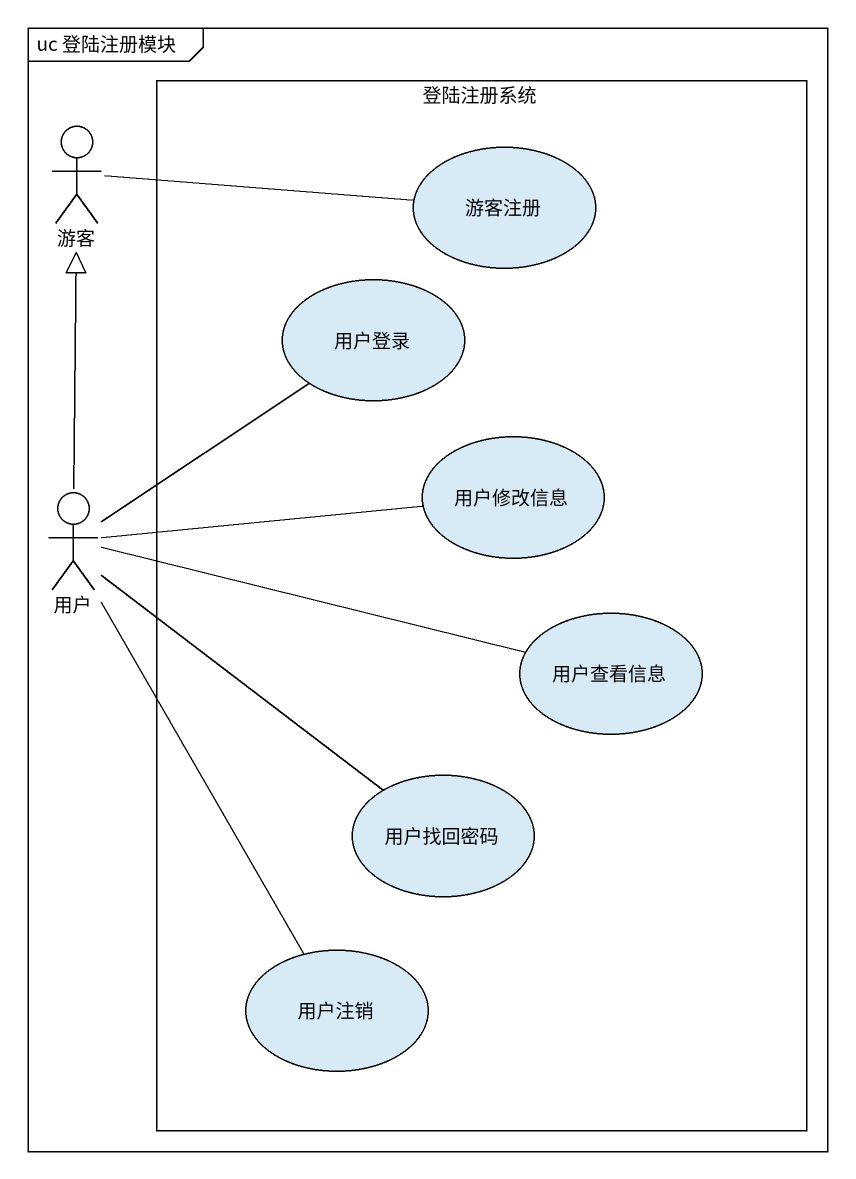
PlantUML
@startuml
mainframe uc 登陆注册模块
rectangle 登陆注册系统 {
  usecase 游客注册
  usecase 用户登录
  usecase 用户修改信息
  usecase 用户查看信息
  usecase 用户找回密码
  usecase 用户注销
}
actor 游客
actor 用户
游客 -right- 游客注册
用户 -up-|> 游客
用户 -up- 用户登录
用户 -right- 用户修改信息
用户 -right- 用户查看信息
用户 -- 用户找回密码
用户 -- 用户注销
@enduml
